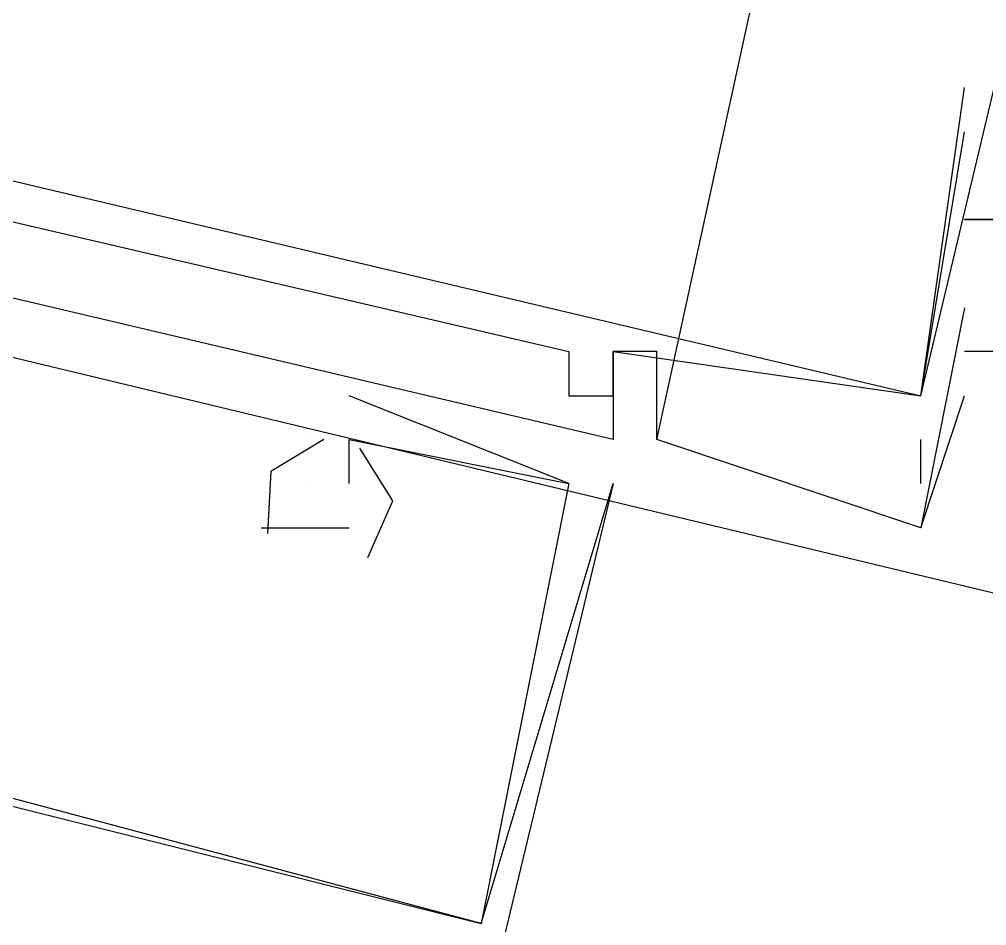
# Model space of a CAD drawing. Header units: feet. Extents: x -84 to 198, y -22 to 181.
# Drawn here: x 121.2067 to 121.5, y 90.5638 to 90.8385 of the extents above; entities that cross this region are included whole.
import ezdxf

# ---------------------------------------------------------------- set-up
doc = ezdxf.new("R2010")
doc.units = ezdxf.units.FT
doc.layers.add('A-LINEA', color=7, linetype='CONTINUOUS')

msp = doc.modelspace()

# ---------------------------------------------------------------- linework, layer by layer
at = {"layer": 'A-LINEA'}
for p, q in [((121.4, 90.7111), (121.4667, 91.0178)), ((121.4, 90.7111), (121.4667, 91.0178)), ((121.4, 90.7111), (121.4667, 91.0178)), ((121.4, 90.7111), (121.4667, 91.0178)), ((121.4, 90.7111), (121.4667, 91.0178)), ((121.4, 90.7111), (121.4667, 91.0178)), ((121.48, 90.7244), (121.5467, 91.0044)), ((121.48, 90.7244), (121.5467, 91.0044)), ((121.48, 90.7244), (121.5467, 91.0044)), ((121.48, 90.7244), (121.5467, 91.0044)), ((121.48, 90.7244), (121.5467, 91.0044)), ((121.48, 90.7244), (121.5467, 91.0044)), ((121.4933, 90.8178), (121.4933, 90.8178)), ((121.4933, 90.8178), (121.4933, 90.8178)), ((121.4933, 90.8178), (121.4933, 90.8178)), ((121.4933, 90.8178), (121.4933, 90.8178)), ((121.4933, 90.8178), (121.4933, 90.8178)), ((121.4933, 90.8178), (121.4933, 90.8178)), ((121.48, 90.7244), (121.4933, 90.8044)), ((121.48, 90.7244), (121.4933, 90.8044)), ((121.48, 90.7244), (121.4933, 90.8044)), ((121.48, 90.7244), (121.4933, 90.8044)), ((121.48, 90.7244), (121.4933, 90.8044)), ((121.48, 90.7244), (121.4933, 90.8044)), ((121.4933, 90.8044), (121.4933, 90.8044)), ((121.4933, 90.8044), (121.4933, 90.8044)), ((121.4933, 90.8044), (121.4933, 90.8044)), ((121.4933, 90.8044), (121.4933, 90.8044)), ((121.4933, 90.8044), (121.4933, 90.8044)), ((121.4933, 90.8044), (121.4933, 90.8044)), ((121.4933, 90.7778), (121.4933, 90.7778)), ((121.4933, 90.7778), (121.4933, 90.7778)), ((121.4933, 90.7778), (121.4933, 90.7778)), ((121.4933, 90.7778), (121.4933, 90.7778)), ((121.4933, 90.7778), (121.4933, 90.7778)), ((121.4933, 90.7778), (121.4933, 90.7778)), ((121.4933, 90.7511), (121.4933, 90.7511)), ((121.4933, 90.7511), (121.4933, 90.7511)), ((121.4933, 90.7511), (121.4933, 90.7511)), ((121.4933, 90.7511), (121.4933, 90.7511)), ((121.4933, 90.7511), (121.4933, 90.7511)), ((121.4933, 90.7511), (121.4933, 90.7511)), ((121.3733, 90.7378), (121.3733, 90.7378)), ((121.3733, 90.7378), (121.3733, 90.7378)), ((121.3733, 90.7378), (121.3733, 90.7378)), ((121.3733, 90.7378), (121.3733, 90.7378)), ((121.3733, 90.7378), (121.3733, 90.7378)), ((121.3733, 90.7378), (121.3733, 90.7378)), ((121.3867, 90.7378), (121.3867, 90.7378)), ((121.3867, 90.7378), (121.3867, 90.7378)), ((121.3867, 90.7378), (121.3867, 90.7378)), ((121.3867, 90.7378), (121.3867, 90.7378)), ((121.3867, 90.7378), (121.3867, 90.7378)), ((121.3867, 90.7378), (121.3867, 90.7378)), ((121.3867, 90.7378), (121.3867, 90.7378)), ((121.3867, 90.7378), (121.3867, 90.7378)), ((121.3867, 90.7378), (121.3867, 90.7378)), ((121.3867, 90.7378), (121.3867, 90.7378)), ((121.3867, 90.7378), (121.3867, 90.7378)), ((121.3867, 90.7378), (121.3867, 90.7378)), ((121.4, 90.7378), (121.4, 90.7378)), ((121.4, 90.7378), (121.4, 90.7378)), ((121.4, 90.7378), (121.4, 90.7378)), ((121.4, 90.7378), (121.4, 90.7378)), ((121.4, 90.7378), (121.4, 90.7378)), ((121.4, 90.7378), (121.4, 90.7378)), ((121.4933, 90.7378), (121.4933, 90.7378)), ((121.4933, 90.7378), (121.4933, 90.7378)), ((121.4933, 90.7378), (121.4933, 90.7378)), ((121.4933, 90.7378), (121.4933, 90.7378)), ((121.4933, 90.7378), (121.4933, 90.7378)), ((121.4933, 90.7378), (121.4933, 90.7378)), ((121.3733, 90.6978), (121.3067, 90.7244)), ((121.3067, 90.7244), (121.3067, 90.7244)), ((121.3733, 90.6978), (121.3067, 90.7244)), ((121.3067, 90.7244), (121.3067, 90.7244)), ((121.3733, 90.6978), (121.3067, 90.7244)), ((121.3067, 90.7244), (121.3067, 90.7244)), ((121.3733, 90.6978), (121.3067, 90.7244)), ((121.3067, 90.7244), (121.3067, 90.7244)), ((121.3733, 90.6978), (121.3067, 90.7244)), ((121.3067, 90.7244), (121.3067, 90.7244)), ((121.3733, 90.6978), (121.3067, 90.7244)), ((121.3067, 90.7244), (121.3067, 90.7244)), ((121.3733, 90.7244), (121.3733, 90.7244)), ((121.3733, 90.7244), (121.3733, 90.7244)), ((121.3733, 90.7244), (121.3733, 90.7244)), ((121.3733, 90.7244), (121.3733, 90.7244)), ((121.3733, 90.7244), (121.3733, 90.7244)), ((121.3733, 90.7244), (121.3733, 90.7244)), ((121.3867, 90.7244), (121.3867, 90.7244)), ((121.3867, 90.7244), (121.3867, 90.7244)), ((121.3867, 90.7244), (121.3867, 90.7244)), ((121.3867, 90.7244), (121.3867, 90.7244)), ((121.3867, 90.7244), (121.3867, 90.7244)), ((121.3867, 90.7244), (121.3867, 90.7244)), ((121.3867, 90.7244), (121.3867, 90.7244)), ((121.3867, 90.7244), (121.3867, 90.7244)), ((121.3867, 90.7244), (121.3867, 90.7244)), ((121.3867, 90.7244), (121.3867, 90.7244)), ((121.3867, 90.7244), (121.3867, 90.7244)), ((121.3867, 90.7244), (121.3867, 90.7244)), ((121.48, 90.6844), (121.4933, 90.7244)), ((121.48, 90.7244), (121.48, 90.7244)), ((121.48, 90.7244), (121.48, 90.7244)), ((121.48, 90.7244), (121.48, 90.7244)), ((121.48, 90.6844), (121.4933, 90.7244)), ((121.48, 90.7244), (121.48, 90.7244)), ((121.48, 90.7244), (121.48, 90.7244)), ((121.48, 90.7244), (121.48, 90.7244)), ((121.48, 90.6844), (121.4933, 90.7244)), ((121.48, 90.7244), (121.48, 90.7244)), ((121.48, 90.7244), (121.48, 90.7244)), ((121.48, 90.7244), (121.48, 90.7244)), ((121.48, 90.6844), (121.4933, 90.7244)), ((121.48, 90.7244), (121.48, 90.7244)), ((121.48, 90.7244), (121.48, 90.7244)), ((121.48, 90.7244), (121.48, 90.7244)), ((121.48, 90.6844), (121.4933, 90.7244)), ((121.48, 90.7244), (121.48, 90.7244)), ((121.48, 90.7244), (121.48, 90.7244)), ((121.48, 90.7244), (121.48, 90.7244)), ((121.48, 90.6844), (121.4933, 90.7244)), ((121.48, 90.7244), (121.48, 90.7244)), ((121.48, 90.7244), (121.48, 90.7244)), ((121.48, 90.7244), (121.48, 90.7244)), ((121.4933, 90.7244), (121.4933, 90.7244)), ((121.4933, 90.7244), (121.4933, 90.7244)), ((121.4933, 90.7244), (121.4933, 90.7244)), ((121.4933, 90.7244), (121.4933, 90.7244)), ((121.4933, 90.7244), (121.4933, 90.7244)), ((121.4933, 90.7244), (121.4933, 90.7244)), ((121.2933, 90.7111), (121.2933, 90.7111)), ((121.2933, 90.7111), (121.2933, 90.7111)), ((121.2933, 90.7111), (121.2933, 90.7111)), ((121.2933, 90.7111), (121.2933, 90.7111)), ((121.2933, 90.7111), (121.2933, 90.7111)), ((121.2933, 90.7111), (121.2933, 90.7111)), ((121.2933, 90.7111), (121.2933, 90.7111)), ((121.2933, 90.7111), (121.2933, 90.7111)), ((121.2933, 90.7111), (121.2933, 90.7111)), ((121.2933, 90.7111), (121.2933, 90.7111)), ((121.2933, 90.7111), (121.2933, 90.7111)), ((121.2933, 90.7111), (121.2933, 90.7111)), ((121.3067, 90.7111), (121.3067, 90.7111)), ((121.3067, 90.7111), (121.3067, 90.7111)), ((121.3067, 90.7111), (121.3067, 90.7111)), ((121.3067, 90.7111), (121.3067, 90.7111)), ((121.3067, 90.7111), (121.3067, 90.7111)), ((121.3067, 90.7111), (121.3067, 90.7111)), ((121.3867, 90.7111), (121.3867, 90.7111)), ((121.3867, 90.7111), (121.3867, 90.7111)), ((121.3867, 90.7111), (121.3867, 90.7111)), ((121.3867, 90.7111), (121.3867, 90.7111)), ((121.3867, 90.7111), (121.3867, 90.7111)), ((121.3867, 90.7111), (121.3867, 90.7111)), ((121.4, 90.7111), (121.4, 90.7111)), ((121.4, 90.7111), (121.4, 90.7111)), ((121.4, 90.7111), (121.4, 90.7111)), ((121.4, 90.7111), (121.4, 90.7111)), ((121.4, 90.7111), (121.4, 90.7111)), ((121.4, 90.7111), (121.4, 90.7111)), ((121.48, 90.6978), (121.48, 90.7111)), ((121.48, 90.7111), (121.48, 90.7111)), ((121.48, 90.6978), (121.48, 90.7111)), ((121.48, 90.7111), (121.48, 90.7111)), ((121.48, 90.6978), (121.48, 90.7111)), ((121.48, 90.7111), (121.48, 90.7111)), ((121.48, 90.6978), (121.48, 90.7111)), ((121.48, 90.7111), (121.48, 90.7111)), ((121.48, 90.6978), (121.48, 90.7111)), ((121.48, 90.7111), (121.48, 90.7111)), ((121.48, 90.6978), (121.48, 90.7111)), ((121.48, 90.7111), (121.48, 90.7111)), ((121.2933, 90.6978), (121.2933, 90.6978)), ((121.2933, 90.6978), (121.2933, 90.6978)), ((121.2933, 90.6978), (121.2933, 90.6978)), ((121.2933, 90.6978), (121.2933, 90.6978)), ((121.2933, 90.6978), (121.2933, 90.6978)), ((121.2933, 90.6978), (121.2933, 90.6978)), ((121.3067, 90.6978), (121.3067, 90.6978)), ((121.3067, 90.6978), (121.3067, 90.6978)), ((121.3067, 90.6978), (121.3067, 90.6978)), ((121.3067, 90.6978), (121.3067, 90.6978)), ((121.3067, 90.6978), (121.3067, 90.6978)), ((121.3067, 90.6978), (121.3067, 90.6978)), ((121.3467, 90.5644), (121.3867, 90.6978)), ((121.3467, 90.5644), (121.3867, 90.6978)), ((121.3467, 90.5644), (121.3867, 90.6978)), ((121.3467, 90.5644), (121.3867, 90.6978)), ((121.3467, 90.5644), (121.3867, 90.6978)), ((121.3467, 90.5644), (121.3867, 90.6978)), ((121.3733, 90.6978), (121.3733, 90.6978)), ((121.3733, 90.6978), (121.3733, 90.6978)), ((121.3733, 90.6978), (121.3733, 90.6978)), ((121.3733, 90.6978), (121.3733, 90.6978)), ((121.3733, 90.6978), (121.3733, 90.6978)), ((121.3733, 90.6978), (121.3733, 90.6978)), ((121.3733, 90.6978), (121.3733, 90.6978)), ((121.3733, 90.6978), (121.3733, 90.6978)), ((121.3733, 90.6978), (121.3733, 90.6978)), ((121.3733, 90.6978), (121.3733, 90.6978)), ((121.3733, 90.6978), (121.3733, 90.6978)), ((121.3733, 90.6978), (121.3733, 90.6978)), ((121.3867, 90.6978), (121.3867, 90.6978)), ((121.3867, 90.6978), (121.3867, 90.6978)), ((121.3867, 90.6978), (121.3867, 90.6978)), ((121.3867, 90.6978), (121.3867, 90.6978)), ((121.3867, 90.6978), (121.3867, 90.6978)), ((121.3867, 90.6978), (121.3867, 90.6978)), ((121.48, 90.6978), (121.48, 90.6978)), ((121.48, 90.6978), (121.48, 90.6978)), ((121.48, 90.6978), (121.48, 90.6978)), ((121.48, 90.6978), (121.48, 90.6978)), ((121.48, 90.6978), (121.48, 90.6978)), ((121.48, 90.6978), (121.48, 90.6978)), ((121.28, 90.6844), (121.2933, 90.6844)), ((121.28, 90.6844), (121.28, 90.6844)), ((121.28, 90.6844), (121.2933, 90.6844)), ((121.28, 90.6844), (121.28, 90.6844)), ((121.28, 90.6844), (121.2933, 90.6844)), ((121.28, 90.6844), (121.28, 90.6844)), ((121.28, 90.6844), (121.2933, 90.6844)), ((121.28, 90.6844), (121.28, 90.6844)), ((121.28, 90.6844), (121.2933, 90.6844)), ((121.28, 90.6844), (121.28, 90.6844)), ((121.28, 90.6844), (121.2933, 90.6844)), ((121.28, 90.6844), (121.28, 90.6844)), ((121.2933, 90.6844), (121.3067, 90.6844)), ((121.2933, 90.6844), (121.2933, 90.6844)), ((121.2933, 90.6844), (121.3067, 90.6844)), ((121.2933, 90.6844), (121.2933, 90.6844)), ((121.2933, 90.6844), (121.3067, 90.6844)), ((121.2933, 90.6844), (121.2933, 90.6844)), ((121.2933, 90.6844), (121.3067, 90.6844)), ((121.2933, 90.6844), (121.2933, 90.6844)), ((121.2933, 90.6844), (121.3067, 90.6844)), ((121.2933, 90.6844), (121.2933, 90.6844)), ((121.2933, 90.6844), (121.3067, 90.6844)), ((121.2933, 90.6844), (121.2933, 90.6844)), ((121.3067, 90.6844), (121.3067, 90.6844)), ((121.3067, 90.6844), (121.3067, 90.6844)), ((121.3067, 90.6844), (121.3067, 90.6844)), ((121.3067, 90.6844), (121.3067, 90.6844)), ((121.3067, 90.6844), (121.3067, 90.6844)), ((121.3067, 90.6844), (121.3067, 90.6844)), ((121.48, 90.6844), (121.48, 90.6844)), ((121.48, 90.6844), (121.48, 90.6844)), ((121.48, 90.6844), (121.48, 90.6844)), ((121.48, 90.6844), (121.48, 90.6844)), ((121.48, 90.6844), (121.48, 90.6844)), ((121.48, 90.6844), (121.48, 90.6844)), ((121.48, 90.6844), (121.48, 90.6844)), ((121.48, 90.6844), (121.48, 90.6844)), ((121.48, 90.6844), (121.48, 90.6844)), ((121.48, 90.6844), (121.48, 90.6844)), ((121.48, 90.6844), (121.48, 90.6844)), ((121.48, 90.6844), (121.48, 90.6844)), ((121.48, 90.6844), (121.48, 90.6844)), ((121.48, 90.6844), (121.48, 90.6844)), ((121.48, 90.6844), (121.48, 90.6844)), ((121.48, 90.6844), (121.48, 90.6844)), ((121.48, 90.6844), (121.48, 90.6844)), ((121.48, 90.6844), (121.48, 90.6844)), ((121.3467, 90.5644), (121.3467, 90.5644)), ((121.3467, 90.5644), (121.3467, 90.5644)), ((121.3467, 90.5644), (121.3467, 90.5644)), ((121.3467, 90.5644), (121.3467, 90.5644)), ((121.3467, 90.5644), (121.3467, 90.5644)), ((121.3467, 90.5644), (121.3467, 90.5644)), ((121.3467, 90.5644), (121.3467, 90.5644)), ((121.3467, 90.5644), (121.3467, 90.5644)), ((121.3467, 90.5644), (121.3467, 90.5644)), ((121.3467, 90.5644), (121.3467, 90.5644)), ((121.3467, 90.5644), (121.3467, 90.5644)), ((121.3467, 90.5644), (121.3467, 90.5644))]:
    msp.add_line(p, q, dxfattribs=at)
for points in [[(121.56, 91.0044), (121.5067, 90.7778), (121.4933, 90.7778), (121.5067, 90.7778)], [(121.56, 91.0044), (121.5067, 90.7778), (121.4933, 90.7778), (121.5067, 90.7778)], [(121.56, 91.0044), (121.5067, 90.7778), (121.4933, 90.7778), (121.5067, 90.7778)], [(121.56, 91.0044), (121.5067, 90.7778), (121.4933, 90.7778), (121.5067, 90.7778)], [(121.56, 91.0044), (121.5067, 90.7778), (121.4933, 90.7778), (121.5067, 90.7778)], [(121.56, 91.0044), (121.5067, 90.7778), (121.4933, 90.7778), (121.5067, 90.7778)], [(120.9733, 90.9511), (120.9733, 90.9644), (120.9467, 90.9644), (120.92, 90.8044), (121.5867, 90.6444)], [(120.9733, 90.9511), (120.9733, 90.9644), (120.9467, 90.9644), (120.92, 90.8044), (121.5867, 90.6444)], [(120.9733, 90.9511), (120.9733, 90.9644), (120.9467, 90.9644), (120.92, 90.8044), (121.5867, 90.6444)], [(120.9733, 90.9511), (120.9733, 90.9644), (120.9467, 90.9644), (120.92, 90.8044), (121.5867, 90.6444)], [(120.9733, 90.9511), (120.9733, 90.9644), (120.9467, 90.9644), (120.92, 90.8044), (121.5867, 90.6444)], [(120.9733, 90.9511), (120.9733, 90.9644), (120.9467, 90.9644), (120.92, 90.8044), (121.5867, 90.6444)], [(120.9733, 90.8311), (120.9867, 90.9244), (121, 90.9378), (120.9733, 90.8444), (121.48, 90.7244), (121.4933, 90.8178), (121.4933, 90.8178)], [(120.9733, 90.8311), (120.9867, 90.9244), (121, 90.9378), (120.9733, 90.8444), (121.48, 90.7244), (121.4933, 90.8178), (121.4933, 90.8178)], [(120.9733, 90.8311), (120.9867, 90.9244), (121, 90.9378), (120.9733, 90.8444), (121.48, 90.7244), (121.4933, 90.8178), (121.4933, 90.8178)], [(120.9733, 90.8311), (120.9867, 90.9244), (121, 90.9378), (120.9733, 90.8444), (121.48, 90.7244), (121.4933, 90.8178), (121.4933, 90.8178)], [(120.9733, 90.8311), (120.9867, 90.9244), (121, 90.9378), (120.9733, 90.8444), (121.48, 90.7244), (121.4933, 90.8178), (121.4933, 90.8178)], [(120.9733, 90.8311), (120.9867, 90.9244), (121, 90.9378), (120.9733, 90.8444), (121.48, 90.7244), (121.4933, 90.8178), (121.4933, 90.8178)], [(120.9467, 90.8178), (120.9467, 90.8178), (120.9467, 90.8311), (120.9733, 90.8178), (120.9733, 90.8311), (121.3733, 90.7378), (121.3733, 90.7244), (121.3867, 90.7244), (121.3867, 90.7378), (121.48, 90.7244)], [(120.9467, 90.8178), (120.9467, 90.8178), (120.9467, 90.8311), (120.9733, 90.8178), (120.9733, 90.8311), (121.3733, 90.7378), (121.3733, 90.7244), (121.3867, 90.7244), (121.3867, 90.7378), (121.48, 90.7244)], [(120.9467, 90.8178), (120.9467, 90.8178), (120.9467, 90.8311), (120.9733, 90.8178), (120.9733, 90.8311), (121.3733, 90.7378), (121.3733, 90.7244), (121.3867, 90.7244), (121.3867, 90.7378), (121.48, 90.7244)], [(120.9467, 90.8178), (120.9467, 90.8178), (120.9467, 90.8311), (120.9733, 90.8178), (120.9733, 90.8311), (121.3733, 90.7378), (121.3733, 90.7244), (121.3867, 90.7244), (121.3867, 90.7378), (121.48, 90.7244)], [(120.9467, 90.8178), (120.9467, 90.8178), (120.9467, 90.8311), (120.9733, 90.8178), (120.9733, 90.8311), (121.3733, 90.7378), (121.3733, 90.7244), (121.3867, 90.7244), (121.3867, 90.7378), (121.48, 90.7244)], [(120.9467, 90.8178), (120.9467, 90.8178), (120.9467, 90.8311), (120.9733, 90.8178), (120.9733, 90.8311), (121.3733, 90.7378), (121.3733, 90.7244), (121.3867, 90.7244), (121.3867, 90.7378), (121.48, 90.7244)], [(121.5333, 90.8311), (121.5067, 90.7378), (121.4933, 90.7378)], [(121.5333, 90.8311), (121.5067, 90.7378), (121.4933, 90.7378)], [(121.5333, 90.8311), (121.5067, 90.7378), (121.4933, 90.7378)], [(121.5333, 90.8311), (121.5067, 90.7378), (121.4933, 90.7378)], [(121.5333, 90.8311), (121.5067, 90.7378), (121.4933, 90.7378)], [(121.5333, 90.8311), (121.5067, 90.7378), (121.4933, 90.7378)], [(121.4933, 90.7511), (121.48, 90.6844), (121.4, 90.7111), (121.4, 90.7378), (121.3867, 90.7378), (121.3867, 90.7244), (121.3867, 90.7111), (120.9333, 90.8178)], [(121.4933, 90.7511), (121.48, 90.6844), (121.4, 90.7111), (121.4, 90.7378), (121.3867, 90.7378), (121.3867, 90.7244), (121.3867, 90.7111), (120.9333, 90.8178)], [(121.4933, 90.7511), (121.48, 90.6844), (121.4, 90.7111), (121.4, 90.7378), (121.3867, 90.7378), (121.3867, 90.7244), (121.3867, 90.7111), (120.9333, 90.8178)], [(121.4933, 90.7511), (121.48, 90.6844), (121.4, 90.7111), (121.4, 90.7378), (121.3867, 90.7378), (121.3867, 90.7244), (121.3867, 90.7111), (120.9333, 90.8178)], [(121.4933, 90.7511), (121.48, 90.6844), (121.4, 90.7111), (121.4, 90.7378), (121.3867, 90.7378), (121.3867, 90.7244), (121.3867, 90.7111), (120.9333, 90.8178)], [(121.4933, 90.7511), (121.48, 90.6844), (121.4, 90.7111), (121.4, 90.7378), (121.3867, 90.7378), (121.3867, 90.7244), (121.3867, 90.7111), (120.9333, 90.8178)], [(121.1467, 90.7511), (121.1733, 90.7378), (121.16, 90.6444), (121.1467, 90.6444), (121.1467, 90.6311), (121.1467, 90.6444), (121.1467, 90.6178), (121.1333, 90.6178), (121.3467, 90.5644)], [(121.1467, 90.7511), (121.1733, 90.7378), (121.16, 90.6444), (121.1467, 90.6444), (121.1467, 90.6311), (121.1467, 90.6444), (121.1467, 90.6178), (121.1333, 90.6178), (121.3467, 90.5644)], [(121.1467, 90.7511), (121.1733, 90.7378), (121.16, 90.6444), (121.1467, 90.6444), (121.1467, 90.6311), (121.1467, 90.6444), (121.1467, 90.6178), (121.1333, 90.6178), (121.3467, 90.5644)], [(121.1467, 90.7511), (121.1733, 90.7378), (121.16, 90.6444), (121.1467, 90.6444), (121.1467, 90.6311), (121.1467, 90.6444), (121.1467, 90.6178), (121.1333, 90.6178), (121.3467, 90.5644)], [(121.1467, 90.7511), (121.1733, 90.7378), (121.16, 90.6444), (121.1467, 90.6444), (121.1467, 90.6311), (121.1467, 90.6444), (121.1467, 90.6178), (121.1333, 90.6178), (121.3467, 90.5644)], [(121.1467, 90.7511), (121.1733, 90.7378), (121.16, 90.6444), (121.1467, 90.6444), (121.1467, 90.6311), (121.1467, 90.6444), (121.1467, 90.6178), (121.1333, 90.6178), (121.3467, 90.5644)], [(121.3067, 90.6978), (121.3067, 90.7111), (121.3733, 90.6978), (121.3467, 90.5644), (121.1467, 90.6178), (121.16, 90.6311)], [(121.3067, 90.6978), (121.3067, 90.7111), (121.3733, 90.6978), (121.3467, 90.5644), (121.1467, 90.6178), (121.16, 90.6311)], [(121.3067, 90.6978), (121.3067, 90.7111), (121.3733, 90.6978), (121.3467, 90.5644), (121.1467, 90.6178), (121.16, 90.6311)], [(121.3067, 90.6978), (121.3067, 90.7111), (121.3733, 90.6978), (121.3467, 90.5644), (121.1467, 90.6178), (121.16, 90.6311)], [(121.3067, 90.6978), (121.3067, 90.7111), (121.3733, 90.6978), (121.3467, 90.5644), (121.1467, 90.6178), (121.16, 90.6311)], [(121.3067, 90.6978), (121.3067, 90.7111), (121.3733, 90.6978), (121.3467, 90.5644), (121.1467, 90.6178), (121.16, 90.6311)], [(121.299, 90.7111), (121.2829, 90.7014), (121.2819, 90.6826)], [(121.299, 90.7111), (121.2829, 90.7014), (121.2819, 90.6826)], [(121.299, 90.7111), (121.2829, 90.7014), (121.2819, 90.6826)], [(121.299, 90.7111), (121.2829, 90.7014), (121.2819, 90.6826)], [(121.299, 90.7111), (121.2829, 90.7014), (121.2819, 90.6826)], [(121.299, 90.7111), (121.2829, 90.7014), (121.2819, 90.6826)], [(121.3124, 90.6754), (121.3199, 90.6926), (121.3099, 90.7085)], [(121.3124, 90.6754), (121.3199, 90.6926), (121.3099, 90.7085)], [(121.3124, 90.6754), (121.3199, 90.6926), (121.3099, 90.7085)], [(121.3124, 90.6754), (121.3199, 90.6926), (121.3099, 90.7085)], [(121.3124, 90.6754), (121.3199, 90.6926), (121.3099, 90.7085)], [(121.3124, 90.6754), (121.3199, 90.6926), (121.3099, 90.7085)], [(121.3867, 90.6978), (120.96, 88.9244), (120.5867, 87.3378)], [(121.3867, 90.6978), (120.96, 88.9244), (120.5867, 87.3378)]]:
    msp.add_lwpolyline(points, dxfattribs=at)

doc.saveas('drawing.dxf')
